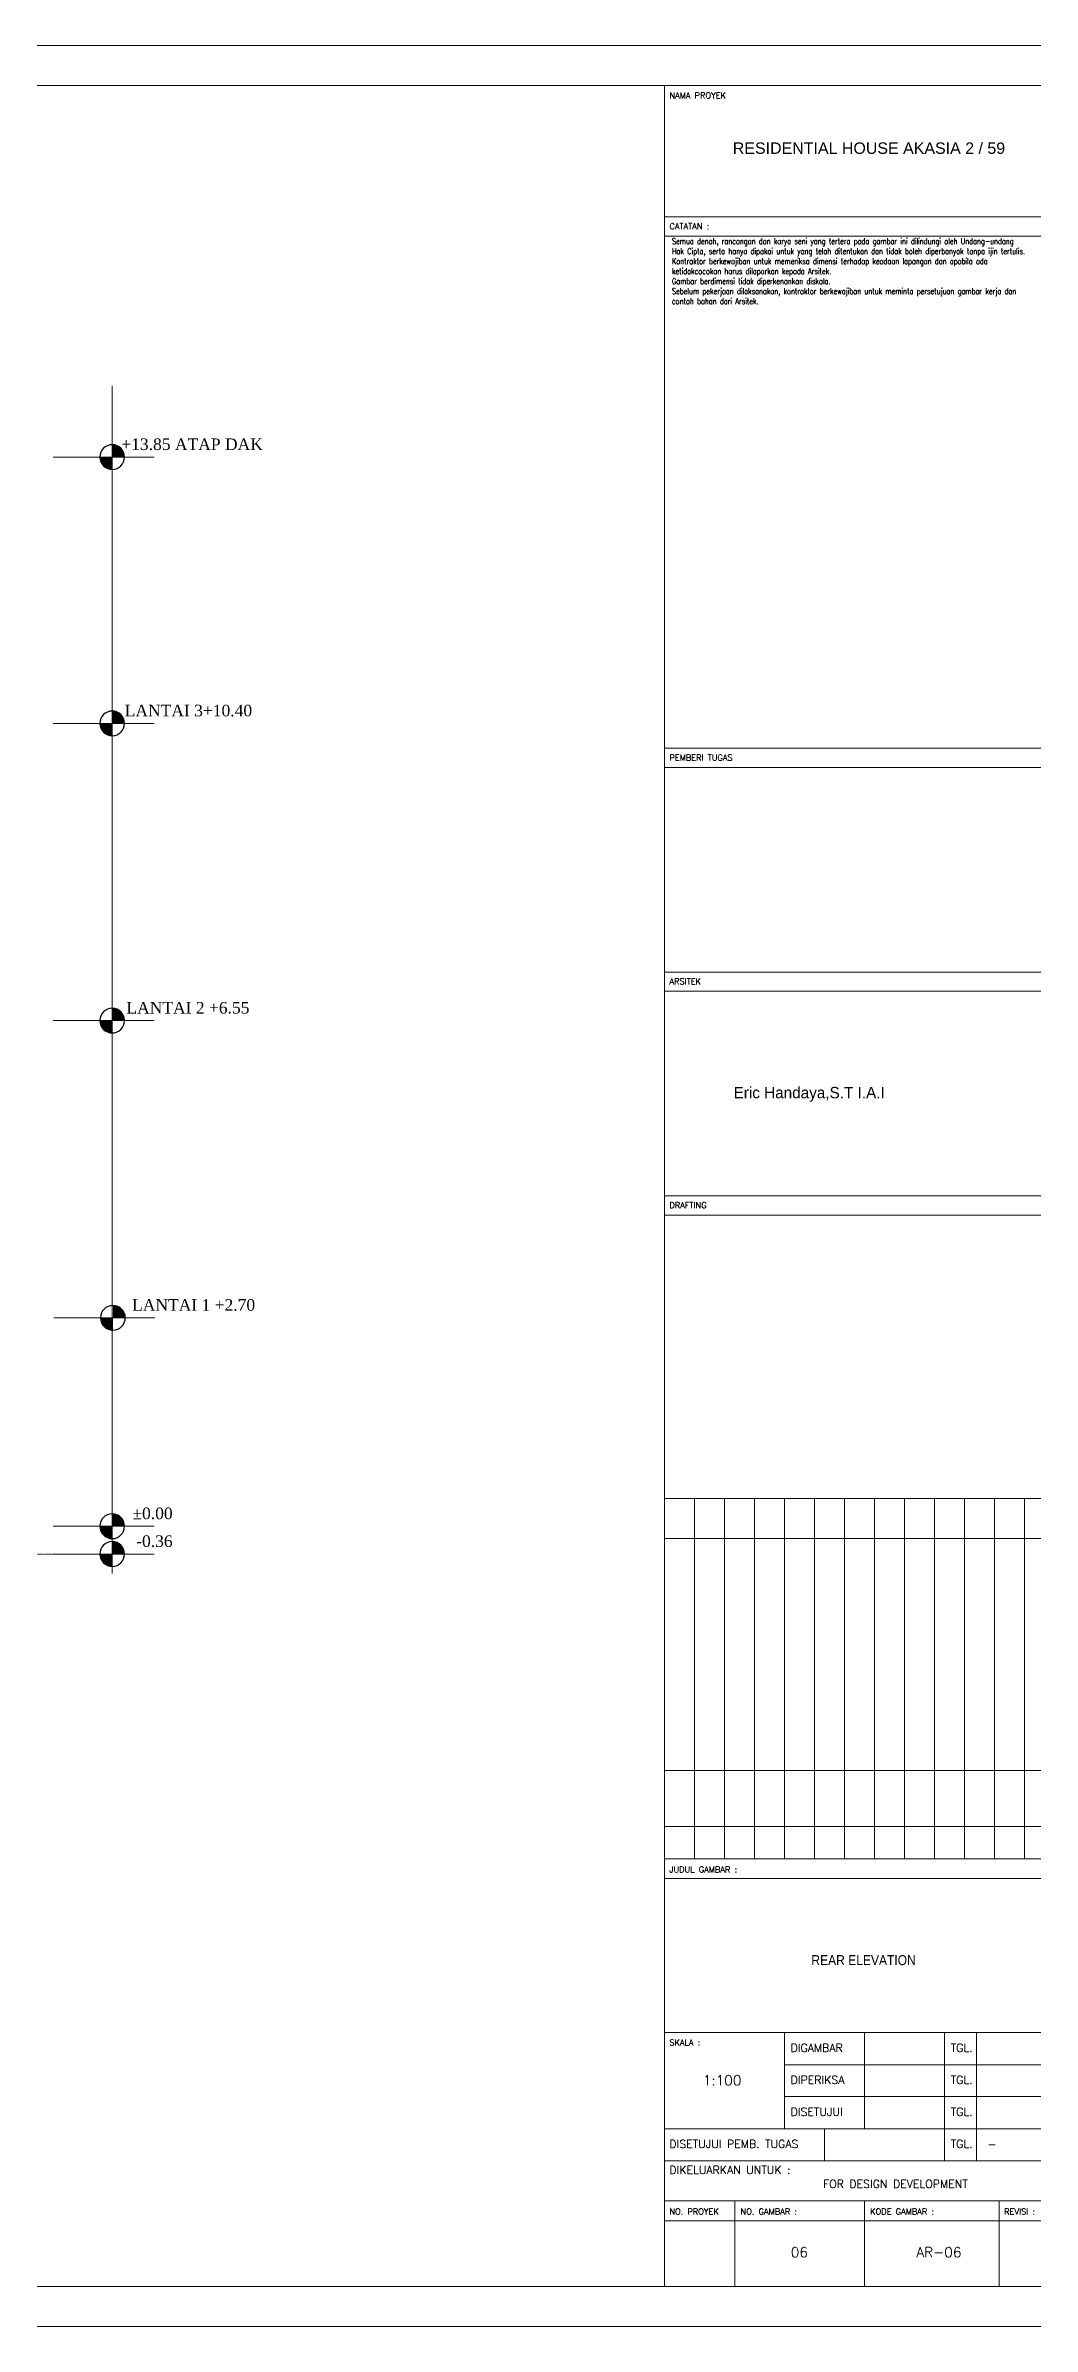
# Model space of a CAD drawing. Header units: millimetres. Extents: x -9564 to 494436, y -140371 to 4257.
# Drawn here: x 228722 to 241501, y -25289 to 4257 of the extents above; entities that cross this region are included whole.
import ezdxf
from ezdxf.enums import TextEntityAlignment as Align

# ---------------------------------------------------------------- set-up
doc = ezdxf.new("R2010")
doc.units = ezdxf.units.MM
doc.header["$MEASUREMENT"] = 0
doc.linetypes.add('DASHED2', pattern=[0.375, 0.25, -0.125])
doc.linetypes.add('HIDDEN2', pattern=[0.1875, 0.125, -0.0625])
for name, color, linetype, lineweight in [('AS', 8, 'HIDDEN2', 5), ('DIM', 1, 'Continuous', 5), ('KOP', 7, 'Continuous', 80), ('LEGEND', 1, 'DASHED2', 50), ('XR-KOP A3_MOZART$0$A-TXTKOP', 3, 'Continuous', 5), ('XR-KOP A3_MOZART$0$KOP-A1$0$A-GRSKOP', 1, 'Continuous', 5), ('XR-KOP A3_MOZART$0$KOP-A1$0$A-TXTKOP', 3, 'Continuous', 5)]:
    doc.layers.add(name, color=color, linetype=linetype, lineweight=lineweight)
doc.layers.add('ht', color=14, linetype='Continuous')
doc.layers.add('TEXT', color=4, linetype='Continuous')
doc.styles.add('style1', font='times.ttf', dxfattribs={"height": 0.15})
doc.styles.add('style2', font='times.ttf', dxfattribs={"height": 0.18})
doc.styles.add('XR-KOP A3_MOZART$0$KOP-A1$0$DIM100', font='SIMPLEX.shx', dxfattribs={"width": 0.8, "height": 250})
doc.styles.add('XR-KOP A3_MOZART$0$KOP-A1$0$ROMANS', font='romans.shx', dxfattribs={"height": 200})
doc.styles.add('XR-KOP A3_MOZART$0$ROMAND', font='romand.shx', dxfattribs={"height": 2, "bigfont": 'bigfont.shx'})
doc.styles.add('XR-KOP A3_MOZART$0$ROMANS', font='romans.shx', dxfattribs={"height": 200})

# ---------------------------------------------------------------- blocks, each defined once
blk = doc.blocks.new('hsdh')
at = {"layer": 'XR-KOP A3_MOZART$0$KOP-A1$0$A-GRSKOP', "linetype": 'Continuous', "lineweight": 5}
for p, q in [((140385, 56660), (140385, 82138)), ((140385, 80618), (145017, 80618)), ((140385, 74466), (145017, 74466)), ((140385, 74244), (145017, 74244)), ((140385, 71876), (145017, 71876)), ((140385, 71654), (145017, 71654)), ((140385, 69286), (145017, 69286)), ((140385, 69063), (145017, 69063)), ((140385, 65781), (145017, 65781)), ((140385, 65781), (145017, 65781)), ((140732, 61611), (140732, 65781)), ((141079, 61611), (141079, 65781)), ((141427, 61611), (141427, 65781)), ((141774, 61611), (141774, 65781)), ((142122, 61611), (142122, 65781)), ((142469, 61611), (142469, 65781)), ((142816, 61611), (142816, 65781)), ((143164, 61611), (143164, 65781)), ((143511, 61611), (143511, 65781)), ((143859, 61611), (143859, 65781)), ((144206, 61611), (144206, 65781)), ((144554, 61611), (144554, 65781)), ((140385, 65317), (145017, 65317)), ((140385, 62631), (145017, 62631)), ((140385, 61982), (145017, 61982)), ((140385, 61611), (145017, 61611)), ((140385, 61611), (145017, 61611)), ((140385, 61380), (145017, 61380)), ((140385, 59597), (145017, 59597)), ((141774, 59597), (141774, 58485)), ((142701, 59597), (142701, 58485)), ((143627, 59597), (143627, 58115)), ((143998, 59597), (143998, 58115)), ((141774, 59226), (145017, 59226)), ((141774, 58856), (145017, 58856)), ((140385, 58485), (145017, 58485)), ((142237, 58485), (142237, 58115)), ((140385, 58115), (145017, 58115)), ((140385, 57651), (145017, 57651)), ((141201, 57651), (141201, 56660)), ((142701, 57651), (142701, 56660)), ((144258, 57651), (144258, 56660)), ((140385, 57420), (145017, 57420))]:
    blk.add_line(p, q, dxfattribs=at)
at = {"layer": 'XR-KOP A3_MOZART$0$KOP-A1$0$A-GRSKOP', "color": 0, "linetype": 'Continuous', "lineweight": 5}
blk.add_lwpolyline([(145480, 82601), (107945, 82601), (107945, 56197), (145480, 56197)], close=True, dxfattribs=at)
at = {"layer": 'XR-KOP A3_MOZART$0$KOP-A1$0$A-GRSKOP', "color": 5, "linetype": 'Continuous', "lineweight": 5}
blk.add_lwpolyline([(145017, 82138), (108409, 82138), (108409, 56660), (145017, 56660)], close=True, dxfattribs=at)
at = {"layer": 'XR-KOP A3_MOZART$0$KOP-A1$0$A-GRSKOP', "linetype": 'Continuous', "lineweight": 5}
blk.add_lwpolyline([(145017, 80396), (140385, 80396)], dxfattribs=at)
at = {"layer": 'KOP', "color": 7, "char_height": 132.26, "attachment_point": 1, "style": 'style2'}
for s, insert in [('{\\fArial|b0|i0|c0|p34;RESIDENTIAL HOUSE AKASIA 2 / 59}', (141177, 81480)), ('{\\fBankGothic Lt BT|b0|i0|c0|p34;Eric Handaya,S.T I.A.I}', (141186, 70546))]:
    blk.add_mtext(s, dxfattribs=dict(at, insert=insert))
at = {"layer": 'XR-KOP A3_MOZART$0$A-TXTKOP', "lineweight": 5, "style": 'XR-KOP A3_MOZART$0$ROMANS'}
blk.add_text('-', height=92.6, dxfattribs=at).set_placement((144125, 58258))
at = {"layer": 'XR-KOP A3_MOZART$0$KOP-A1$0$A-TXTKOP', "lineweight": 5, "style": 'XR-KOP A3_MOZART$0$KOP-A1$0$ROMANS'}
for s, height, p in [('NAMA PROYEK', 69.49, (140443, 81990)), ('CATATAN :', 69.5, (140443, 80475)), ('PEMBERI TUGAS', 69.49, (140443, 74323)), ('ARSITEK', 69.5, (140443, 71733)), ('DRAFTING', 69.5, (140443, 69142)), ('JUDUL GAMBAR :', 69.49, (140443, 61451)), ('SKALA :', 69.5, (140443, 59449)), ('DIGAMBAR', 92.6, (141846, 59375)), ('TGL.', 92.6, (143699, 59375)), ('DIPERIKSA', 92.6, (141846, 59004)), ('TGL.', 92.6, (143699, 59004)), ('DISETUJUI', 92.6, (141846, 58634)), ('TGL.', 92.6, (143699, 58634)), ('DISETUJUI PEMB. TUGAS', 92.65, (140443, 58262)), ('TGL.', 92.6, (143699, 58263)), ('DIKELUARKAN UNTUK :', 92.65, (140443, 57961)), ('FOR DESIGN DEVELOPMENT', 92.65, (142221, 57800)), ('NO. PROYEK', 69.5, (140443, 57491)), ('NO. GAMBAR :', 69.49, (141267, 57491)), ('KODE GAMBAR :', 69.49, (142767, 57491)), ('REVISI :', 69.5, (144317, 57491))]:
    blk.add_text(s, height=height, dxfattribs=at).set_placement(p)
at = {"layer": 'XR-KOP A3_MOZART$0$KOP-A1$0$A-TXTKOP', "insert": (140473, 80371), "char_height": 69.485, "width": 4456.22, "attachment_point": 1, "style": 'XR-KOP A3_MOZART$0$KOP-A1$0$DIM100'}
blk.add_mtext('Semua denah, rancangan dan karya seni yang tertera pada gambar ini dilindungi oleh Undang-undang Hak Cipta, serta hanya dipakai untuk yang telah ditentukan dan tidak boleh diperbanyak tanpa ijin tertulis.\\PKontraktor berkewajiban untuk memeriksa dimensi terhadap keadaan lapangan dan apabila ada ketidakcocokan harus dilaporkan kepada Arsitek.\\PGambar berdimensi tidak diperkenankan diskala.\\PSebelum pekerjaan dilaksanakan, kontraktor berkewajiban untuk meminta persetujuan gambar kerja dan contoh bahan dari Arsitek.', dxfattribs=at)
blk = doc.blocks.new('A$C459A4C15')
at = {"layer": 'ht'}
h = blk.add_hatch(color=256, dxfattribs=at)
h.paths.add_polyline_path([(0, 0.08), (0, 0), (-0.08, 0, -0.414214)])
h.paths.add_polyline_path([(0, 0), (0.08, 0, -0.414214), (0, -0.08)])
blk.add_circle((0, 0), 0.0801, dxfattribs=at)

msp = doc.modelspace()

# ---------------------------------------------------------------- linework, layer by layer
at = {"layer": 'AS'}
msp.add_line((228819.9828, -15283.5376, 0), (206778.3005, -15283.5376, 0), dxfattribs=at)
at = {"layer": 'DIM', "color": 1, "linetype": 'ByBlock'}
for p, q in [((229583.6534, -151.1836), (229583.6534, -15537.5538)), ((230128.1851, -1073.5403, 0), (228819.9828, -1073.5403, 0)), ((230128.1851, -4523.5396), (228819.9828, -4523.5396)), ((230128.1851, -8373.5389, 0), (228819.9828, -8373.5389, 0)), ((230137.1792, -12223.5382), (228828.9769, -12223.5382)), ((230128.1851, -14923.5377), (228819.9828, -14923.5377)), ((230128.1851, -15283.5376, 0), (228819.9828, -15283.5376, 0))]:
    msp.add_line(p, q, dxfattribs=at)

# ---------------------------------------------------------------- block references
at = {"xscale": -1999.999623816605, "yscale": 1999.999623816605, "zscale": 1999.999623816605}
for p in [(229583.6534, -1073.5403, 0), (229583.6534, -4523.5396), (229583.6534, -8373.5389, 0), (229592.6475, -12223.5382), (229583.6534, -14923.5377), (229583.6534, -15283.5376, 0)]:
    msp.add_blockref('A$C459A4C15', p, dxfattribs=at)
at = {"layer": 'LEGEND', "xscale": 1.118963964633539, "yscale": 1.118963964633539, "zscale": 1.118963964633539}
msp.add_blockref('hsdh', (79649.0313, -88170.8627), dxfattribs=at)

# ---------------------------------------------------------------- texts
at = {"layer": 'TEXT', "style": 'style1'}
for s, height, p in [('+13.85 ATAP DAK', 149.999972, (231534.9675, -982.1227, 0)), ('LANTAI 3+10.40', 149.999972, (231396.1939, -4432.122)), ('LANTAI 2 +6.55', 149.999972, (231361.35, -8282.1213, 0)), ('LANTAI 1 +2.70', 149.999972, (231435.2179, -12132.1206)), ('%%P0.00', 149.99997, (230366.8076, -14832.1201)), ('-0.36', 149.99997, (230366.8076, -15192.12, 0))]:
    msp.add_text(s, height=height, dxfattribs=at).set_placement(p, align=Align.RIGHT)
at = {"layer": 'XR-KOP A3_MOZART$0$A-TXTKOP', "char_height": 129.5859, "attachment_point": 1, "style": 'XR-KOP A3_MOZART$0$ROMAND'}
for s, heights, insert in [('\\pxt15;{\\fCentury Gothic|b0|i0|c0|p34;\\W0.9;REAR ELEVATION}', [0], (238638.7365, -20479.3265)), ('06', [0], (238371.6715, -24263.0792)), ('AR-06', [129.5859], (239998.8686, -24263.0792))]:
    msp.add_mtext_dynamic_manual_height_columns(s, width=334351.172439, gutter_width=75530.0676, heights=heights, dxfattribs=dict(at, insert=insert))
at = {"layer": 'XR-KOP A3_MOZART$0$A-TXTKOP', "style": 'XR-KOP A3_MOZART$0$ROMAND'}
msp.add_attdef('1:100', text='', height=129.5859, dxfattribs=at).set_placement((237482.7712, -22101.0053), align=Align.MIDDLE)

doc.saveas('drawing.dxf')
